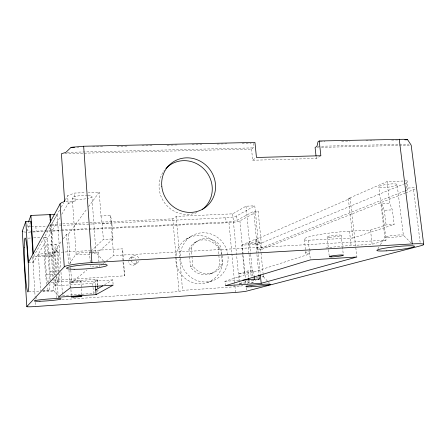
<?xml version="1.0" encoding="UTF-8"?>
<svg xmlns="http://www.w3.org/2000/svg" width="446" height="446" viewBox="0 0 446 446"><rect width="100%" height="100%" fill="white"/><g stroke="black" fill="none" stroke-linecap="round" stroke-linejoin="round"><path stroke-width="0.33" stroke-dasharray="2.23 1.67" d="M97.59 285.289L97.328 279.915L94.981 279.452L58.855 281.744L54.484 285.897L54.038 278.995M64.91 153.647L251.555 149.075L253.105 147.888L253.936 143.216M27.134 226.858L27.055 225.537L28.271 222.376M30.657 221.874L27.334 230.169A9.517 1.416 -3.4 0 0 31.549 231.195M405.141 190.832L407.075 190.063L406.195 183.011L407.176 180.881L387.05 181.617L348.332 198.548L352.853 238.025L306.519 240.316A31.9 3.54 -6.1 0 1 314.129 235.588A31.9 3.54 -6.1 0 1 349.486 231.212L370.487 230.108L386.085 224.912L394.152 224.5L392.368 209.871L389.676 203.276L387.05 181.617M407.075 190.063L408.068 188.034L407.176 180.881M59.519 210.155L33.472 256.69L52.634 255.625L56.781 249.977L55.176 250.067L56.664 272.935M61.208 207.139L63.577 202.908M65.267 199.886L67.636 195.655L74.644 193.062L85.576 192.661M54.618 274.474L51.63 224.405L57.199 214.47L55.873 214.526M28.31 262.616L33.433 262.32L60.372 216.734M61.788 214.336L68.171 203.538L67.636 195.655M377.913 248.773L378.961 247.062M380.354 244.782L384.892 237.367L378.844 186.924M246.593 285.379L247.686 283.628M248.048 283.043L249.498 280.707M69.342 264.032L76.115 253.897L72.274 197.751A9.912 1.84 -3.7 0 1 87.622 195.487M35.546 299.238L37.018 297.053M55.176 250.067L61.687 241.035M63.31 238.777L66.566 234.261L68.389 234.172L86.898 208.962M88.542 206.727L99.241 192.159L88.308 192.56M90.231 262.187L89.551 252.531L90.538 251.594M91.029 251.126L103.344 239.407L113.022 238.911L111.823 222.855L110.575 215.557L100.974 215.981L99.241 192.159M92.222 252.386L98.231 252.057L113.022 238.911M70.808 270.075L71.644 282.508L86.892 270.031M102.569 263.976L99.274 266.496L99.174 265.125M103.121 263.553L104.219 262.711M106.421 261.027L113.563 255.558L386.052 240.182L381.67 203.632L389.676 203.276M251.555 149.075L252.659 160.237L255.915 157.878M62.713 223.898L172.825 218.841L176.231 216.388L232.684 213.835L245.991 206.203L254.783 205.823L258.574 244.213L241.749 245.144L242.613 254.148M130.288 257.877L132.802 256.199M54.484 285.897L92.768 283.422L97.245 280.45M134.809 264.612L137.39 263.04M252.659 160.237L316.298 158.453L320.295 156.072M104.537 284.76L112.76 279.876L113.15 285.145M185.876 239.368L190.581 236.642M62.524 295.514L93.476 293.418L94.602 292.766M96.86 291.467L97.986 290.82L98.075 290.363L96.548 290.034M47.694 226.038L225.698 217.793A8.842 1.321 -5.4 0 0 236.681 215.914L254.783 205.823M194.601 242.635L196.959 241.358M89.038 228.636L226.1 222.097A8.848 1.277 -5.4 0 0 237.094 220.246L253.696 211.287L258.111 211.086L261.902 249.275L257.465 249.526L253.696 211.287M61.693 230.654L228.965 222.705A8.792 1.254 -5.4 0 0 239.909 220.876L258.111 211.086M221.617 255.959L222.364 264.054L219.744 265.091A17.611 16.809 65.1 0 1 205.918 274.747A17.611 16.809 65.1 0 1 190.475 266.886L188.948 249.359L191.25 248.149A17.801 16.97 65 0 1 220.742 246.515L221.556 255.285M405.748 192.856L415.761 188.697M188.948 249.359A17.611 16.809 65.1 0 1 218.15 247.731L220.742 246.515M190.475 266.886L192.8 265.861A17.801 16.97 65 0 0 208.405 273.811A17.801 16.97 65 0 0 222.364 264.054M241.749 245.144L255.407 239.173L256.824 239.095L350.16 198.47L356.884 257.019M258.574 244.213L403.63 184.075M404.271 183.808L406.195 183.011M257.465 249.526L404.494 191.089M261.902 249.275L405.102 193.112M210.283 273.866L212.814 272.919M68.171 203.538L75.196 201.04L74.644 193.062M62.055 299.667L179.008 291.595L182.559 290.374L239.586 286.455L242.875 285.518M207.507 282.469A24.296 23.231 65.3 0 0 214.063 241.509A24.296 23.231 65.3 0 0 176.114 254.934A24.296 23.231 65.3 0 0 207.507 282.469L212.703 280.696A24.837 23.705 65.1 0 0 219.343 238.844A24.837 23.705 65.1 0 0 180.624 252.547A24.837 23.705 65.1 0 0 212.703 280.696M253.016 278.388L253.417 282.513L239.937 283.427L239.028 273.889L247.948 270.917L253.562 270.555L254.075 275.806M239.028 273.889L244.469 273.537L253.562 270.555M352.853 238.025L394.152 224.5M225.33 285.73L224.918 281.292L309.736 253.964L307.963 253.841A31.973 3.027 -5.9 0 1 311.659 250.54M239.937 283.427L248.901 280.774L253.897 280.439M325.931 248.015A31.973 3.027 -5.9 0 1 351.119 245.506L372.154 244.296L386.052 240.182M255.123 280.222L256.322 279.871M250.78 283.266L253.417 282.513M224.918 281.292L240.745 280.233M28.784 291.784L39.872 291.054M42.643 290.87L48.882 290.457M55.098 278.917L55.237 280.188L124.679 275.818L122.622 248.835L92.188 250.496M51 282.513L58.181 282.056M71.644 282.508L112.76 279.876M46.395 274.909L56.001 274.318L54.802 255.904A18.927 1.957 86.9 0 1 57.947 251.75L48.006 252.291A18.983 1.745 87 0 0 45.23 256.433L46.395 274.909A18.983 1.745 87 0 0 47.923 282.496M97.936 266.58L90.577 267.015L90.477 265.638M48.385 282.68A18.983 1.745 87 0 0 49.227 271.475L59.201 270.878L57.947 251.75M53.453 252.609L91.497 250.535M89.551 252.531L91.553 252.425M45.23 256.433L54.802 255.904M46.451 244.999L56.246 244.486M28.12 238.153L30.897 238.013M33.667 237.88L40.597 237.534M43.373 237.395L46.144 237.255M100.974 215.981L102.167 223.307L111.823 222.855M381.67 203.632L384.324 210.244L392.368 209.871M31.265 226.607A9.511 1.466 -3.3 0 0 35.875 226.59L46.997 226.072M32.614 231.223A9.517 1.416 -3.4 0 0 36.159 231.162L44.505 230.766M45.202 230.733L60.511 230.002M61.208 229.969L88.341 228.67M33.238 232.009L44.344 231.48M45.04 231.446L61.002 230.688M51.63 224.405L62.016 223.931M348.332 198.548L350.16 198.47M65.947 201.402L75.196 201.04M408.068 188.034L415.884 187.727M317.184 147.47L318.578 147.436M321.36 147.37L410.476 145.184M67.229 152.37L253.105 147.888M317.652 146.327L408.999 144.125M77.314 147.208L78.708 147.174M92.612 146.862L103.043 146.628M116.952 146.31L128.074 146.059M141.984 145.747L152.415 145.513M167.016 145.179L177.447 144.944M192.048 144.615L201.782 144.393M217.079 144.047L226.813 143.829M242.111 143.484L251.154 143.278M320.089 141.722L324.95 141.611M341.63 141.231L349.965 141.042M365.949 140.685L374.289 140.496M391.66 140.1L398.613 139.944M92.16 251.968L94 252.062A10.002 1.182 -4.1 0 1 92.049 253.858M88.146 195.521L89.981 195.755A9.912 1.84 -3.7 0 1 88.107 198.442M411.112 242.975L403.368 235.265L397.13 184.549A9.221 1.472 -7.3 0 0 383.253 185.045A9.221 1.472 -7.3 0 0 383.566 187.571A9.221 1.472 -7.3 0 0 397.13 184.549M263.335 276.637L269.412 283.221M103.539 261.016L95.929 252.492L91.915 196.519M103.99 261.518L105.78 263.519M53.671 290.608L58.186 295.743M124.679 275.818L123.046 262.7L122.622 248.835M413.526 189.806L420.216 243.048M384.324 210.244L386.085 224.912M370.487 230.108L372.154 244.296M349.486 231.212L351.119 245.506M341.129 235.293L343.37 255.168M327.102 236.921L328.457 249.208M328.529 249.888L329.282 256.718M316.069 156.401L316.298 158.453M308.292 240.483L310.371 259.879M304.451 239.653L305.906 253.3M259.996 242.329A6.054 0.691 -5.5 0 1 250.568 243.739A6.054 0.691 -5.5 0 1 251.405 242.462A6.054 0.691 -5.5 0 1 259.996 242.329L263.201 274.686M263.274 275.372L263.408 276.749M256.824 239.095L260.297 274.312M255.407 239.173L258.853 274.19M245.991 206.203L250.607 253.64M250.674 254.326L252.949 277.702M247.976 243.371L248.98 253.696M249.046 254.382L251.315 277.791M247.948 270.917L248.584 277.484M239.909 220.876L245.595 280.088M245.662 280.774L245.924 283.528M246.32 287.659L246.655 291.104M242.68 254.839L244.469 273.537M236.681 215.914L237.094 220.246M232.684 213.835L238.995 280.227M239.257 282.998L239.452 285.072M228.965 222.705L234.88 285.518M234.947 286.209L235.533 292.42M225.698 217.793L226.1 222.097M218.15 247.731L219.744 265.091M191.25 248.149L191.908 255.647M191.97 256.327L192.8 265.861M176.231 216.388L182.559 290.374M172.825 218.841L179.008 291.595M110.575 215.557L113.563 255.558M102.167 223.307L103.344 239.407M98.231 252.057L98.928 261.685M97.328 279.915L97.702 285.139M94.981 279.452L95.405 285.379M92.768 283.422L93.002 286.756M93.052 287.425L93.476 293.418M80.904 281.008L81.947 296.2M68.389 234.172L70.435 264.556M70.624 267.316L70.763 269.39M70.401 281.8L71.416 296.919M66.566 234.261L68.595 264.55M68.968 270.059L70.167 287.96M57.199 214.47L60.773 268.888M61.002 272.333L62.434 294.17M56.781 249.977L58.225 272.077M58.27 272.768L58.855 281.744M56.843 275.706L58.242 297.192M55.237 280.188L56.386 297.995M50.615 224.344L52.634 255.625M50.526 224.45L53.86 276.236M51.368 253.969A6.528 0.78 -3.8 0 1 41.138 255.201A6.528 0.78 -3.8 0 1 42.141 253.791A6.528 0.78 -3.8 0 1 51.368 253.969L52.884 277.557M52.929 278.248L53.732 290.736M48.006 252.291L49.227 271.475M38.389 254.683L40.642 290.915M35.875 226.59L36.159 231.162M33.054 256.16L33.433 262.32M32.686 257.141L35.111 296.78M35.451 302.343L35.708 306.513M85.9 198.821A9.912 1.84 -3.7 0 1 72.258 197.779M30.607 226.574A9.511 1.466 -3.3 0 1 27.055 225.537M136.521 261.01A4.053 3.964 57.3 0 1 132.852 265.27A4.053 3.964 57.3 0 1 128.565 261.479M128.944 259.433A4.053 3.964 57.3 0 1 135.835 259.037M138.751 261.456A4.12 4.025 57.3 0 1 131.269 260.904M131.107 258.791A4.12 4.025 57.3 0 1 139.13 259.388M261.992 276.553A6.088 0.44 -5.3 0 1 261.289 277.245M257.95 277.652A6.088 0.44 -5.3 0 1 255.363 277.869M42.972 291.087A6.567 0.502 -4.2 0 1 52.199 290.474A6.567 0.502 -4.2 0 1 51.463 291.232A6.567 0.502 -4.2 0 1 42.236 291.846M30.551 232.132A9.489 1.405 -3.4 0 1 26.554 232.143M25.89 232.11A9.489 1.405 -3.4 0 1 23.303 231.786M196.954 212.53A27.49 26.03 51.3 0 1 164.936 203.32A27.49 26.03 51.3 0 1 164.541 170.088M49.958 283.767A26.777 2.459 87 0 1 47.137 286.382M46.774 284.358A26.777 2.459 87 0 1 44.466 246.738A26.777 2.459 87 0 1 47.75 243.215A26.777 2.459 87 0 1 50.063 280.818M59.184 274.017A18.927 1.957 86.9 0 1 56.347 276.776M89.808 254.164A10.002 1.182 -4.1 0 1 76.093 253.919A10.002 1.182 -4.1 0 1 91.631 251.962M72.464 282.062A5.307 0.452 -4.3 0 0 80.91 281.131A5.307 0.452 -4.3 0 0 73.601 281.192A5.307 0.452 -4.3 0 0 72.464 282.062M329.566 237.188A7.086 0.786 -6.1 0 0 341.045 235.51A7.086 0.786 -6.1 0 0 331.718 235.611A7.086 0.786 -6.1 0 0 329.566 237.188M387.674 237.707A9.299 0.942 -6.4 0 0 403.078 235.544A9.299 0.942 -6.4 0 0 391.627 235.672A9.299 0.942 -6.4 0 0 387.674 237.707"/><path stroke-width="0.67" d="M26.805 306.575L64.28 266.847A24.407 2.531 -4.2 0 1 91.915 262.582L412.255 243.929A22.696 2.007 -6.3 0 1 420.561 245.813L246.655 291.104A8.898 0.513 -5.1 0 1 235.533 292.42L35.708 306.513A9.606 0.569 -4.3 0 1 26.805 306.575L22.3 231.134L25.823 221.461L30.913 221.233L32.926 254.103M28.511 221.746L30.941 215.429L49.991 214.61L50.482 222.259M50.08 217.548L49.991 214.61M423.7 244.464L411.173 145.167L407.644 139.743L403.992 139.275L319.23 140.981L320.864 155.732L256.456 157.483L254.95 142.419L83.664 146.249L71.059 147.347L65.835 152.404L61.425 153.731L64.631 201.458L61.57 202.657L60.104 203.861L28.31 262.616L25.823 221.461M64.252 201.698L64.932 200.488M319.23 140.981L318.004 141.767L316.961 146.344L315.093 147.52L315.997 155.715M102.775 285.808L95.728 289.989L96.548 290.034M96.063 294.616L113.15 285.145L70.167 287.96L58.242 297.192L96.063 294.616L95.45 286.037M258.123 279.347L259.327 278.995L258.92 274.875M261.183 283.288L356.884 257.019L310.371 259.879L225.33 285.73L261.183 283.288L260.364 275.004M242.814 280.099L259.327 278.995M49.902 214.782L54.546 214.587M71.059 147.347L74.532 147.269M404.862 139.804L407.644 139.743M399.237 139.191L412.255 243.929M254.136 276.459L254.46 279.742M248.651 278.142L248.84 280.116M97.641 285.981L97.791 288.055M83.664 146.249L91.915 262.582M60.104 203.861L64.28 266.847M50.169 218.925L50.348 221.69M30.941 215.429L33.26 253.25M22.49 231.491A9.489 1.405 -3.4 0 1 22.3 231.134M165.873 168.538A27.49 26.03 51.3 0 1 205.021 170.16A27.49 26.03 51.3 0 1 202.272 209.481M251.048 286.756A12.393 0.775 -5.2 0 0 270.471 284.425A12.393 0.775 -5.2 0 0 253.033 285.234A12.393 0.775 -5.2 0 0 251.048 286.756M386.258 250.847A18.938 1.661 -6.2 0 0 414.501 246.348A18.938 1.661 -6.2 0 0 386.258 247.954A18.938 1.661 -6.2 0 0 386.258 250.847M39.95 301.24A13.363 0.875 -4.3 0 0 61.002 299.049A13.363 0.875 -4.3 0 0 42.27 299.55A13.363 0.875 -4.3 0 0 39.95 301.24M73.479 297.086A5.319 0.357 -4.4 0 0 81.947 296.2A5.319 0.357 -4.4 0 0 74.633 296.378A5.319 0.357 -4.4 0 0 73.479 297.086M331.746 256.879A7.108 0.624 -5.9 0 0 343.275 255.341A7.108 0.624 -5.9 0 0 333.937 255.591A7.108 0.624 -5.9 0 0 331.746 256.879M74.147 269.278A20.377 2.079 -4.2 0 0 106.99 265.576A20.377 2.079 -4.2 0 0 79.6 265.309A20.377 2.079 -4.2 0 0 74.147 269.278M161.798 186.344A27.875 26.359 51.4 0 0 204.34 208.137A27.875 26.359 51.4 0 0 199.73 160.906A27.875 26.359 51.4 0 0 161.798 186.344M24.24 247.625A26.944 1.812 87 0 0 27.602 291.494A26.944 1.812 87 0 0 27.769 255.932A26.944 1.812 87 0 0 24.24 247.625"/></g></svg>
